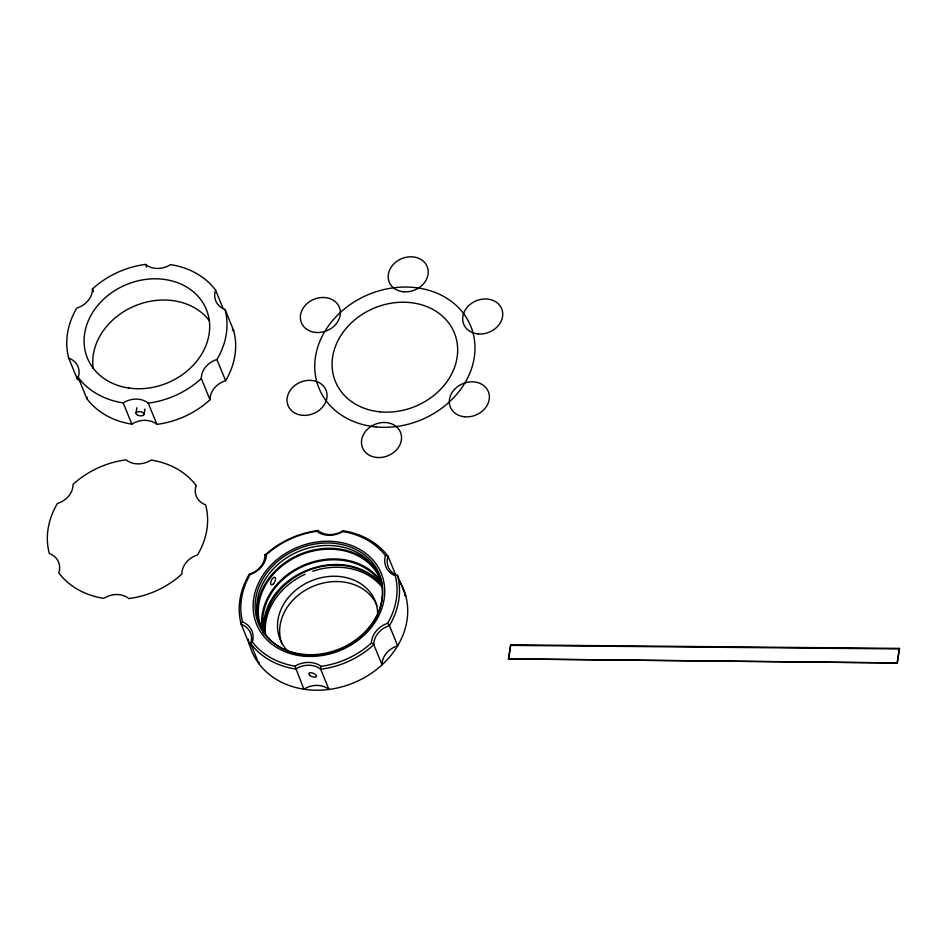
<?xml version="1.0" encoding="UTF-8"?>
<svg xmlns="http://www.w3.org/2000/svg" width="947" height="947" viewBox="0 0 947 947"><rect width="100%" height="100%" fill="white"/><g stroke="black" fill="none" stroke-linecap="round" stroke-linejoin="round"><path stroke-width="1.42" d="M342.802 530.817L342.85 531.563A79.939 66.266 -22.2 0 1 385.465 555.688A22.55 18.691 -22.2 0 0 395.301 575.812A79.939 66.266 -22.2 0 1 387.666 623.209A22.55 18.691 -22.2 0 0 371.378 643.096A79.939 66.266 -22.2 0 1 321.128 666.368A22.55 18.691 -22.2 0 0 295.002 666.132A79.939 66.266 -22.2 0 1 252.387 642.007A22.55 18.691 -22.2 0 0 242.55 621.883A79.939 66.266 -22.2 0 1 250.186 574.486A22.55 18.691 -22.2 0 0 266.474 554.599A79.939 66.266 -22.2 0 1 316.724 531.326A22.55 18.691 -22.2 0 0 342.85 531.563M265.432 632.371L265.432 633.744M263.266 627.068C265.053 573.562 341.334 543.614 379.084 581.482A66.408 55.198 -21.9 0 1 379.629 582.05A66.408 55.234 -22.1 0 0 377.131 579.789M135.989 413.117L136.853 407.719M144.086 414.372L144.95 408.986M508.432 658.875L510.693 644.848L899.437 648.399L897.389 662.959L508.432 658.875L897.389 662.959M508.646 659.408L510.693 644.848M897.176 662.427L899.437 648.399M510.907 645.381L899.65 648.932M249.475 573.894L250.186 574.486M387.666 623.209L389.406 625.565L397.657 645.783A20.503 16.987 -22.2 0 0 382.043 664.853L373.816 644.694A20.503 16.987 -22.2 0 1 389.43 625.612A81.987 67.971 -22.2 0 0 397.503 575.539A20.503 16.987 -22.2 0 1 388.069 556.244A81.987 67.971 -22.2 0 0 343.051 530.758A20.503 16.987 -22.2 0 1 317.991 530.533A81.987 67.971 -22.2 0 0 264.911 555.12A20.503 16.987 -22.2 0 1 249.286 574.19A81.987 67.971 -22.2 0 0 241.213 624.262L249.44 644.433A20.503 16.987 -22.2 0 1 252.151 645.676M379.084 581.482L382.162 585.057M381.179 579.777L380.895 579.138M397.503 575.539L405.73 595.71A20.503 16.987 -22.2 0 1 404.357 595.142M395.739 575.066L388.069 556.244A2.166 1.184 -8 0 0 385.488 555.723M225.019 309.409L233.684 330.633A81.987 67.971 -22.2 0 1 225.611 380.706A20.503 16.987 -22.2 0 0 209.997 399.776A81.987 67.971 -22.2 0 1 156.906 424.374A20.503 16.987 -22.2 0 0 131.858 424.138A81.987 67.971 -22.2 0 1 86.84 398.651L78.175 377.427A20.503 16.987 -22.2 0 0 68.74 358.132A81.987 67.971 -22.2 0 1 76.814 308.059A20.503 16.987 -22.2 0 0 92.427 288.989A81.987 67.971 -22.2 0 1 145.518 264.402A20.503 16.987 -22.2 0 0 170.567 264.627A81.987 67.971 -22.2 0 1 215.585 290.113A20.503 16.987 -22.2 0 0 225.019 309.409A81.987 67.971 -22.2 0 1 216.958 359.481A20.503 16.987 -22.2 0 0 201.332 378.551A81.987 67.971 -22.2 0 1 148.253 403.15A20.503 16.987 -22.2 0 0 123.193 402.913A81.987 67.971 -22.2 0 1 78.175 377.427M215.585 290.113L223.161 308.686M216.958 359.481L225.611 380.706M242.55 621.883A2.166 1.207 -42.5 0 0 241.154 624.298A20.503 16.987 -22.2 0 1 250.659 643.569A81.987 67.971 -22.2 0 0 295.665 669.044A20.503 16.987 -22.2 0 1 320.725 669.28L328.952 689.44A20.503 16.987 -22.2 0 0 303.892 689.215L295.014 666.215M201.332 378.551L209.997 399.776M145.518 264.402L146.596 267.054M148.253 403.15L156.906 424.374M92.427 288.989L93.516 291.64M123.193 402.913L131.858 424.138M68.74 358.132L77.405 379.356A20.503 16.987 -22.2 0 1 80.104 380.599M263.42 631.838L263.266 627.754M259.3 662.332A20.503 16.987 -22.2 0 1 258.886 663.729L250.659 643.569A2.166 1.184 -8 0 1 252.399 642.019M399.196 580.665A81.987 67.971 -22.2 0 1 351.633 683.651A81.987 67.971 -22.2 0 1 248.28 639.13M373.816 644.694A81.987 67.971 -22.2 0 1 320.725 669.28M320.678 669.375A2.166 0.805 -75.6 0 1 321.128 666.38M264.959 554.634A2.166 0.923 27.1 0 1 266.474 554.599M371.413 643.155A2.166 0.829 25.7 0 1 373.852 644.706M395.337 575.859A2.166 1.113 -41.8 0 1 397.551 575.504M316.748 531.374A2.166 0.805 -75.6 0 1 317.553 530.296M265.373 634.644A64.254 53.269 -22.2 0 1 306.71 571.053A64.254 53.269 -22.2 0 1 381.44 585.862M262.212 629.577A65.284 54.121 -22.2 0 1 306.556 564.033A65.284 54.121 -22.2 0 1 382.505 583.482M258.697 622.889A65.284 54.121 -22.2 0 1 299.216 554.634A65.284 54.121 -22.2 0 1 377.427 571.692M264.343 634.466A64.254 53.269 -22.2 0 1 304.685 565.69A64.254 53.269 -22.2 0 1 382.316 585.151M264.201 633.756A64.254 53.269 -22.2 0 1 300.353 555.084A64.254 53.269 -22.2 0 1 382.162 584.441M87.254 397.267A20.503 16.987 -22.2 0 1 86.84 398.651M77.405 379.356A81.987 67.971 -22.2 0 1 76.683 376.385M233.684 330.633A20.503 16.987 -22.2 0 1 232.311 330.077M93.137 368.3A64.254 53.269 -22.2 0 1 135.374 305.692A64.254 53.269 -22.2 0 1 209.394 320.784M262.97 632.099A66.408 54.879 -22.1 0 1 262.769 628.003M379.25 580.416A66.408 55.198 -21.9 0 1 379.735 580.913M381.594 582.961A66.408 55.234 -22.1 0 1 382.032 583.494M263.491 623.528A66.408 54.879 -22.1 0 0 263.42 624.215A66.408 54.95 -21.8 0 1 263.479 623.647M264.071 631.187A66.408 54.879 -22.1 0 1 264.071 630.489M379.06 582.156A66.408 55.198 -21.9 0 1 380.067 583.115M264.509 632.241A66.408 54.879 -22.1 0 1 264.544 630.169M379.996 583.695A66.408 55.198 -21.9 0 1 380.493 584.181M381.653 583.08A66.408 55.234 -22.2 0 1 382.103 583.601M262.982 632.241A66.408 54.95 -21.8 0 1 262.828 630.193M379.131 582.251A66.408 55.234 -22.1 0 1 379.64 582.736M264.071 631.318A66.408 54.95 -21.8 0 1 264.083 629.933M380.067 583.79A66.408 55.234 -22.1 0 1 380.564 584.275M264.509 632.371A66.408 54.95 -21.8 0 1 264.533 630.3M265.397 633.898A64.846 53.837 -21.8 0 1 305.1 574.261M312.747 571.23A64.846 53.837 -21.8 0 1 381.144 585.933M281.934 643.782A51.245 42.485 -22.2 0 1 314.049 585.897A51.245 42.485 -22.2 0 1 377.036 605.642M289.143 652.329A51.245 42.485 -22.2 0 1 311.741 580.653A51.245 42.485 -22.2 0 1 377.604 616.58M304.851 655.099A64.254 53.269 -22.2 0 0 379.818 578.12A64.254 53.269 -22.2 0 0 274.062 568.082A64.254 53.269 -22.2 0 0 304.851 655.099M310.131 675.554A4.084 1.787 21.8 0 0 316.464 676.525A4.084 1.787 21.8 0 0 311.516 672.784A4.084 1.787 21.8 0 0 310.131 675.554M303.49 656.129A67.332 55.826 -22.2 0 0 382.043 575.456A67.332 55.826 -22.2 0 0 271.233 564.945A67.332 55.826 -22.2 0 0 303.49 656.129M273.588 583.66A4.096 1.835 -64.4 0 0 274.914 577.386A4.096 1.835 -64.4 0 0 270.795 582.133A4.096 1.835 -64.4 0 0 273.588 583.66M303.963 654.389A65.284 54.121 -22.2 0 0 380.126 576.167A65.284 54.121 -22.2 0 0 272.689 565.975A65.284 54.121 -22.2 0 0 303.963 654.389M196.171 485.551A20.503 16.987 -22.2 0 0 205.617 504.846A81.987 67.971 -22.2 0 1 197.544 554.918A20.503 16.987 -22.2 0 0 181.919 573.989A81.987 67.971 -22.2 0 1 128.839 598.575A20.503 16.987 -22.2 0 0 103.779 598.35A81.987 67.971 -22.2 0 1 58.761 572.864A20.503 16.987 -22.2 0 0 49.327 553.569A81.987 67.971 -22.2 0 1 57.4 503.496A20.503 16.987 -22.2 0 0 73.014 484.426A81.987 67.971 -22.2 0 1 126.105 459.84A20.503 16.987 -22.2 0 0 151.165 460.064A81.987 67.971 -22.2 0 1 196.171 485.551M137.528 415.07A4.096 2.048 9.2 0 0 144.051 414.514A4.096 2.048 9.2 0 0 138.522 411.649A4.096 2.048 9.2 0 0 137.528 415.07M129.029 388.069A64.254 53.269 -22.2 0 0 207.949 314.061A64.254 53.269 -22.2 0 0 103.661 299.181A64.254 53.269 -22.2 0 0 129.029 388.069M302.803 415.342A20.503 16.987 -22.2 0 0 326.111 390.365A20.503 16.987 -22.2 0 0 292.197 387.891A20.503 16.987 -22.2 0 0 302.803 415.342M315.221 332.397A20.503 16.987 -22.2 0 0 339.724 308.272A20.503 16.987 -22.2 0 0 306.201 304.366A20.503 16.987 -22.2 0 0 315.221 332.397M403.517 291.771A20.503 16.987 -22.2 0 0 427.428 267.208A20.503 16.987 -22.2 0 0 393.703 264.012A20.503 16.987 -22.2 0 0 403.517 291.771M478.472 333.971A20.503 16.987 -22.2 0 0 501.78 308.994A20.503 16.987 -22.2 0 0 467.865 306.52A20.503 16.987 -22.2 0 0 478.472 333.971M464.196 416.739A20.503 16.987 -22.2 0 0 488.699 392.614A20.503 16.987 -22.2 0 0 455.164 388.696A20.503 16.987 -22.2 0 0 464.196 416.739M376.823 457.472A20.503 16.987 -22.2 0 0 400.735 432.909A20.503 16.987 -22.2 0 0 366.998 429.713A20.503 16.987 -22.2 0 0 376.823 457.472M380.138 411.85A64.254 53.269 -22.2 0 0 455.105 334.859A64.254 53.269 -22.2 0 0 349.36 324.833A64.254 53.269 -22.2 0 0 380.138 411.85M376.077 426.931A81.987 67.971 -22.2 0 0 471.724 328.704A81.987 67.971 -22.2 0 0 336.801 315.907A81.987 67.971 -22.2 0 0 376.077 426.931"/></g></svg>
